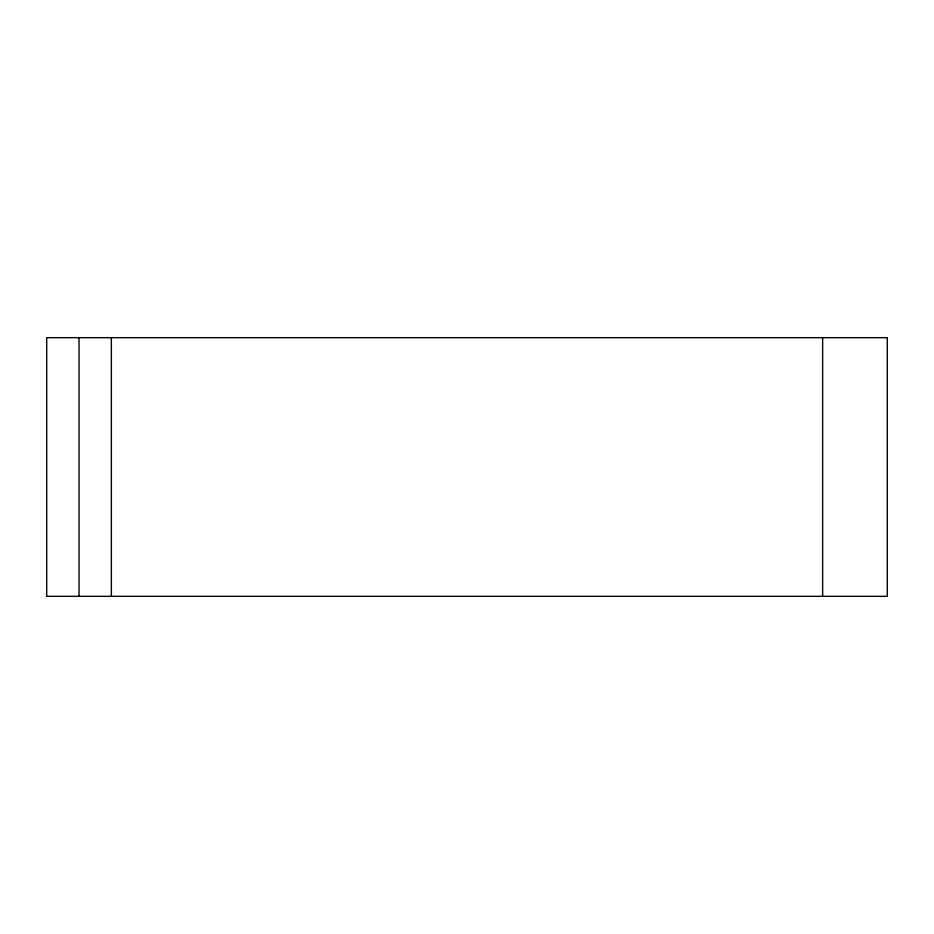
<?xml version="1.0" encoding="UTF-8"?>
<svg xmlns="http://www.w3.org/2000/svg" width="934" height="934" viewBox="0 0 934 934"><rect width="100%" height="100%" fill="white"/><g stroke="black" fill="none" stroke-linecap="round" stroke-linejoin="round"><path stroke-width="1.4" d="M822.644 337.676L822.644 596.324M111.356 337.676L111.356 596.324M79.028 337.676L79.028 596.324M887.3 337.676L46.7 337.676L46.7 596.324L887.3 596.324L887.3 337.676"/></g></svg>
